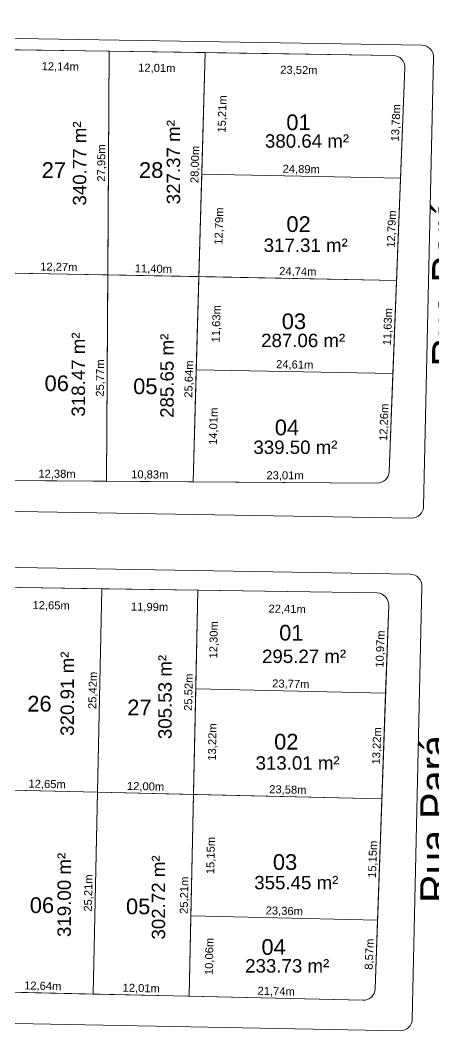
# Model space of a CAD drawing. Header units: metres. Extents: x 3808 to 8215, y 2374 to 6187.
# Drawn here: x 4977.7 to 5029.4, y 5309.4 to 5435.7 of the extents above; entities that cross this region are included whole.
import ezdxf
from ezdxf.enums import TextEntityAlignment as Align

# ---------------------------------------------------------------- set-up
doc = ezdxf.new("R2010")
doc.units = ezdxf.units.M
for name, color, linetype in [('Areas Lotes', 1, 'Continuous'), ('Calçada', 8, 'Continuous'), ('COTAS', 7, 'Continuous'), ('Lote', 7, 'Continuous'), ('Nome das Ruas', 7, 'Continuous'), ('Nº Lote', 7, 'Continuous'), ('quadras', 7, 'Continuous')]:
    doc.layers.add(name, color=color, linetype=linetype)
doc.styles.add('Arial', font='arial.ttf')
doc.dimstyles.new('Copy(2) of ISO-25', dxfattribs={"dimtxt": 1, "dimasz": 2.5, "dimexe": 1.25, "dimexo": 0.625, "dimgap": 0.2, "dimtad": 1, "dimtoh": 1, "dimlfac": 1, "dimzin": 1, "dimtxsty": 'Arial', "dimblk": 'NONE', "dimcen": 0, "dimse1": 1, "dimse2": 1, "dimsd1": 1, "dimsd2": 1, "dimclrt": 256, "dimaunit": 1, "dimadec": 3, "dimazin": 0, "dimtfac": 1, "dimtmove": 0, "dimatfit": 3, "dimldrblk": 'NONE', "dimfxl": 1, "dimtolj": 1, "dimtzin": 0, "dimarcsym": 0})

# ---------------------------------------------------------------- blocks, each defined once
blk = doc.blocks.new('*D5982')
at = {"layer": 'Defpoints', "color": 0, "linetype": 'Continuous', "transparency": 16777216}
for p in [(4998.82, 5313.75), (4998.82, 5313.75), (5020.55, 5313.25)]:
    blk.add_point(p, dxfattribs=at)
at = {"layer": 'COTAS', "linetype": 'Continuous', "lineweight": 5, "transparency": 16777216, "insert": (5009.71, 5314.3), "char_height": 1, "attachment_point": 5, "rotation": 358.6869, "style": 'Arial'}
blk.add_mtext('\\A1;21,74m', dxfattribs=at)
blk = doc.blocks.new('_None')
blk = doc.blocks.new('*D5983')
at = {"layer": 'Defpoints', "color": 0, "linetype": 'Continuous', "transparency": 16777216}
for p in [(4986.81, 5314.03), (4986.81, 5314.03), (4998.82, 5313.75)]:
    blk.add_point(p, dxfattribs=at)
at = {"layer": 'COTAS', "linetype": 'Continuous', "lineweight": 5, "transparency": 16777216, "insert": (4992.83, 5314.69), "char_height": 1, "attachment_point": 5, "rotation": 358.6869, "style": 'Arial'}
blk.add_mtext('\\A1;12,01m', dxfattribs=at)
blk = doc.blocks.new('*D5984')
at = {"layer": 'Defpoints', "color": 0, "linetype": 'Continuous', "transparency": 16777216}
for p in [(4974.16, 5314.03), (4974.17, 5314.32), (4986.81, 5314.03)]:
    blk.add_point(p, dxfattribs=at)
at = {"layer": 'COTAS', "linetype": 'Continuous', "lineweight": 5, "transparency": 16777216, "insert": (4980.51, 5314.97), "char_height": 1, "attachment_point": 5, "rotation": 358.6869, "style": 'Arial'}
blk.add_mtext('\\A1;12,64m', dxfattribs=at)
blk = doc.blocks.new('*D6004')
at = {"layer": 'Defpoints', "color": 0, "linetype": 'Continuous', "transparency": 16777216}
for p in [(4974.72, 5339.53), (4987.36, 5339.23), (4987.36, 5339.23)]:
    blk.add_point(p, dxfattribs=at)
at = {"layer": 'COTAS', "linetype": 'Continuous', "lineweight": 5, "transparency": 16777216, "insert": (4981.06, 5340.18), "char_height": 1, "attachment_point": 5, "rotation": 358.6528, "style": 'Arial'}
blk.add_mtext('\\A1;12,65m', dxfattribs=at)
blk = doc.blocks.new('*D6005')
at = {"layer": 'Defpoints', "color": 0, "linetype": 'Continuous', "transparency": 16777216}
for p in [(4987.36, 5339.23), (4999.36, 5338.95), (4999.36, 5338.95)]:
    blk.add_point(p, dxfattribs=at)
at = {"layer": 'COTAS', "linetype": 'Continuous', "lineweight": 5, "transparency": 16777216, "insert": (4993.38, 5339.89), "char_height": 1, "attachment_point": 5, "rotation": 358.6528, "style": 'Arial'}
blk.add_mtext('\\A1;12,00m', dxfattribs=at)
blk = doc.blocks.new('*D6006')
at = {"layer": 'Defpoints', "color": 0, "linetype": 'Continuous', "transparency": 16777216}
for p in [(4999.36, 5338.95), (5022.93, 5338.4), (5022.93, 5338.4)]:
    blk.add_point(p, dxfattribs=at)
at = {"layer": 'COTAS', "linetype": 'Continuous', "lineweight": 5, "transparency": 16777216, "insert": (5011.17, 5339.48), "char_height": 1, "attachment_point": 5, "rotation": 358.6528, "style": 'Arial'}
blk.add_mtext('\\A1;23,58m', dxfattribs=at)
blk = doc.blocks.new('*D6011')
at = {"layer": 'Defpoints', "color": 0, "linetype": 'Continuous', "transparency": 16777216}
for p in [(4999.64, 5352.17), (5023.4, 5351.61), (5023.4, 5351.61)]:
    blk.add_point(p, dxfattribs=at)
at = {"layer": 'COTAS', "linetype": 'Continuous', "lineweight": 5, "transparency": 16777216, "insert": (5011.54, 5352.69), "char_height": 1, "attachment_point": 5, "rotation": 358.6528, "style": 'Arial'}
blk.add_mtext('\\A1;23,77m', dxfattribs=at)
blk = doc.blocks.new('*D6012')
at = {"layer": 'Defpoints', "color": 0, "linetype": 'Continuous', "transparency": 16777216}
for p in [(4999.04, 5323.81), (5022.39, 5323.26), (5022.39, 5323.26)]:
    blk.add_point(p, dxfattribs=at)
at = {"layer": 'COTAS', "linetype": 'Continuous', "lineweight": 5, "transparency": 16777216, "insert": (5010.73, 5324.34), "char_height": 1, "attachment_point": 5, "rotation": 358.6528, "style": 'Arial'}
blk.add_mtext('\\A1;23,36m', dxfattribs=at)
blk = doc.blocks.new('*D6013')
at = {"layer": 'Defpoints', "color": 0, "linetype": 'Continuous', "transparency": 16777216}
for p in [(4999.91, 5364.47), (4999.36, 5338.95), (4999.36, 5338.95)]:
    blk.add_point(p, dxfattribs=at)
at = {"layer": 'COTAS', "linetype": 'Continuous', "lineweight": 5, "transparency": 16777216, "insert": (4998.83, 5351.73), "char_height": 1, "attachment_point": 5, "rotation": 88.7734, "style": 'Arial'}
blk.add_mtext('\\A1;25,52m', dxfattribs=at)
blk = doc.blocks.new('*D6014')
at = {"layer": 'Defpoints', "color": 0, "linetype": 'Continuous', "transparency": 16777216}
for p in [(4999.91, 5364.47), (4999.64, 5352.17), (5002.64, 5352.11)]:
    blk.add_point(p, dxfattribs=at)
at = {"layer": 'COTAS', "linetype": 'Continuous', "lineweight": 5, "transparency": 16777216, "insert": (5001.97, 5358.27), "char_height": 1, "attachment_point": 5, "rotation": 88.7734, "style": 'Arial'}
blk.add_mtext('\\A1;12,30m', dxfattribs=at)
blk = doc.blocks.new('*D6015')
at = {"layer": 'Defpoints', "color": 0, "linetype": 'Continuous', "transparency": 16777216}
for p in [(4999.64, 5352.17), (5002.74, 5352.11), (4999.36, 5338.95)]:
    blk.add_point(p, dxfattribs=at)
at = {"layer": 'COTAS', "linetype": 'Continuous', "lineweight": 5, "transparency": 16777216, "insert": (5001.8, 5345.51), "char_height": 1, "attachment_point": 5, "rotation": 88.7734, "style": 'Arial'}
blk.add_mtext('\\A1;13,22m', dxfattribs=at)
blk = doc.blocks.new('*D6016')
at = {"layer": 'Defpoints', "color": 0, "linetype": 'Continuous', "transparency": 16777216}
for p in [(4999.36, 5338.95), (5002.56, 5338.88), (4999.04, 5323.81)]:
    blk.add_point(p, dxfattribs=at)
at = {"layer": 'COTAS', "linetype": 'Continuous', "lineweight": 5, "transparency": 16777216, "insert": (5001.6, 5331.33), "char_height": 1, "attachment_point": 5, "rotation": 88.7734, "style": 'Arial'}
blk.add_mtext('\\A1;15,15m', dxfattribs=at)
blk = doc.blocks.new('*D6017')
at = {"layer": 'Defpoints', "color": 0, "linetype": 'Continuous', "transparency": 16777216}
for p in [(4999.04, 5323.81), (5002.33, 5323.74), (4998.82, 5313.75)]:
    blk.add_point(p, dxfattribs=at)
at = {"layer": 'COTAS', "linetype": 'Continuous', "lineweight": 5, "transparency": 16777216, "insert": (5001.42, 5318.73), "char_height": 1, "attachment_point": 5, "rotation": 88.7734, "style": 'Arial'}
blk.add_mtext('\\A1;10,06m', dxfattribs=at)
blk = doc.blocks.new('*D6018')
at = {"layer": 'Defpoints', "color": 0, "linetype": 'Continuous', "transparency": 16777216}
for p in [(4999.36, 5338.95), (4999.36, 5338.95), (4998.82, 5313.75)]:
    blk.add_point(p, dxfattribs=at)
at = {"layer": 'COTAS', "linetype": 'Continuous', "lineweight": 5, "transparency": 16777216, "insert": (4998.29, 5326.37), "char_height": 1, "attachment_point": 5, "rotation": 88.7734, "style": 'Arial'}
blk.add_mtext('\\A1;25,21m', dxfattribs=at)
blk = doc.blocks.new('*D6019')
at = {"layer": 'Defpoints', "color": 0, "linetype": 'Continuous', "transparency": 16777216}
for p in [(4987.36, 5339.23), (4986.81, 5314.03), (4986.81, 5314.03)]:
    blk.add_point(p, dxfattribs=at)
at = {"layer": 'COTAS', "linetype": 'Continuous', "lineweight": 5, "transparency": 16777216, "insert": (4986.29, 5326.65), "char_height": 1, "attachment_point": 5, "rotation": 88.7446, "style": 'Arial'}
blk.add_mtext('\\A1;25,21m', dxfattribs=at)
blk = doc.blocks.new('*D6020')
at = {"layer": 'Defpoints', "color": 0, "linetype": 'Continuous', "transparency": 16777216}
for p in [(4987.92, 5364.65), (4987.92, 5364.65), (4987.36, 5339.23)]:
    blk.add_point(p, dxfattribs=at)
at = {"layer": 'COTAS', "linetype": 'Continuous', "lineweight": 5, "transparency": 16777216, "insert": (4986.84, 5351.96), "char_height": 1, "attachment_point": 5, "rotation": 88.7446, "style": 'Arial'}
blk.add_mtext('\\A1;25,42m', dxfattribs=at)
blk = doc.blocks.new('*D6053')
at = {"layer": 'Defpoints', "color": 0, "linetype": 'Continuous', "transparency": 16777216}
for p in [(4975.27, 5364.84), (4987.92, 5364.65), (4987.87, 5361.6)]:
    blk.add_point(p, dxfattribs=at)
at = {"layer": 'COTAS', "linetype": 'Continuous', "lineweight": 5, "transparency": 16777216, "insert": (4981.56, 5362.49), "char_height": 1, "attachment_point": 5, "rotation": 359.1323, "style": 'Arial'}
blk.add_mtext('\\A1;12,65m', dxfattribs=at)
blk = doc.blocks.new('*D6054')
at = {"layer": 'Defpoints', "color": 0, "linetype": 'Continuous', "transparency": 16777216}
for p in [(4987.92, 5364.65), (4999.91, 5364.47), (4999.86, 5361.42)]:
    blk.add_point(p, dxfattribs=at)
at = {"layer": 'COTAS', "linetype": 'Continuous', "lineweight": 5, "transparency": 16777216, "insert": (4993.88, 5362.31), "char_height": 1, "attachment_point": 5, "rotation": 359.1323, "style": 'Arial'}
blk.add_mtext('\\A1;11,99m', dxfattribs=at)
blk = doc.blocks.new('*D6055')
at = {"layer": 'Defpoints', "color": 0, "linetype": 'Continuous', "transparency": 16777216}
for p in [(4999.91, 5364.47), (5022.32, 5364.13), (5022.27, 5361.08)]:
    blk.add_point(p, dxfattribs=at)
at = {"layer": 'COTAS', "linetype": 'Continuous', "lineweight": 5, "transparency": 16777216, "insert": (5011.08, 5362.05), "char_height": 1, "attachment_point": 5, "rotation": 359.1323, "style": 'Arial'}
blk.add_mtext('\\A1;22,41m', dxfattribs=at)
blk = doc.blocks.new('*D6056')
at = {"layer": 'Defpoints', "color": 0, "linetype": 'Continuous', "transparency": 16777216}
for p in [(5023.79, 5362.58), (5023.4, 5351.61), (5023.4, 5351.61)]:
    blk.add_point(p, dxfattribs=at)
at = {"layer": 'COTAS', "linetype": 'Continuous', "lineweight": 5, "transparency": 16777216, "insert": (5022.8, 5357.12), "char_height": 1, "attachment_point": 5, "rotation": 87.9577, "style": 'Arial'}
blk.add_mtext('\\A1;10,97m', dxfattribs=at)
blk = doc.blocks.new('*D6057')
at = {"layer": 'Defpoints', "color": 0, "linetype": 'Continuous', "transparency": 16777216}
for p in [(5023.4, 5351.61), (5022.93, 5338.4), (5022.93, 5338.4)]:
    blk.add_point(p, dxfattribs=at)
at = {"layer": 'COTAS', "linetype": 'Continuous', "lineweight": 5, "transparency": 16777216, "insert": (5022.37, 5345.03), "char_height": 1, "attachment_point": 5, "rotation": 87.9577, "style": 'Arial'}
blk.add_mtext('\\A1;13,22m', dxfattribs=at)
blk = doc.blocks.new('*D6058')
at = {"layer": 'Defpoints', "color": 0, "linetype": 'Continuous', "transparency": 16777216}
for p in [(5022.93, 5338.4), (5022.39, 5323.26), (5022.39, 5323.26)]:
    blk.add_point(p, dxfattribs=at)
at = {"layer": 'COTAS', "linetype": 'Continuous', "lineweight": 5, "transparency": 16777216, "insert": (5021.86, 5330.86), "char_height": 1, "attachment_point": 5, "rotation": 87.9577, "style": 'Arial'}
blk.add_mtext('\\A1;15,15m', dxfattribs=at)
blk = doc.blocks.new('*D6059')
at = {"layer": 'Defpoints', "color": 0, "linetype": 'Continuous', "transparency": 16777216}
for p in [(5022.39, 5323.26), (5022.09, 5314.7), (5022.09, 5314.7)]:
    blk.add_point(p, dxfattribs=at)
at = {"layer": 'COTAS', "linetype": 'Continuous', "lineweight": 5, "transparency": 16777216, "insert": (5021.44, 5319.01), "char_height": 1, "attachment_point": 5, "rotation": 87.9577, "style": 'Arial'}
blk.add_mtext('\\A1;8,57m', dxfattribs=at)
blk = doc.blocks.new('*D42')
at = {"layer": 'Defpoints', "color": 0, "linetype": 'Continuous', "transparency": 16777216}
for p in [(4976.11, 5378.16), (4988.48, 5378.08), (4988.48, 5378.08)]:
    blk.add_point(p, dxfattribs=at)
at = {"layer": 'COTAS', "linetype": 'Continuous', "lineweight": 5, "transparency": 16777216, "insert": (4982.3, 5378.92), "char_height": 1, "attachment_point": 5, "rotation": 359.6086, "style": 'Arial'}
blk.add_mtext('\\A1;12,38m', dxfattribs=at)
blk = doc.blocks.new('*D43')
at = {"layer": 'Defpoints', "color": 0, "linetype": 'Continuous', "transparency": 16777216}
for p in [(4988.48, 5378.08), (4999.31, 5378), (4999.31, 5378)]:
    blk.add_point(p, dxfattribs=at)
at = {"layer": 'COTAS', "linetype": 'Continuous', "lineweight": 5, "transparency": 16777216, "insert": (4993.9, 5378.84), "char_height": 1, "attachment_point": 5, "rotation": 359.6086, "style": 'Arial'}
blk.add_mtext('\\A1;10,83m', dxfattribs=at)
blk = doc.blocks.new('*D44')
at = {"layer": 'Defpoints', "color": 0, "linetype": 'Continuous', "transparency": 16777216}
for p in [(4999.31, 5378), (5022.32, 5377.85), (5022.32, 5377.85)]:
    blk.add_point(p, dxfattribs=at)
at = {"layer": 'COTAS', "linetype": 'Continuous', "lineweight": 5, "transparency": 16777216, "insert": (5010.82, 5378.73), "char_height": 1, "attachment_point": 5, "rotation": 359.6086, "style": 'Arial'}
blk.add_mtext('\\A1;23,01m', dxfattribs=at)
blk = doc.blocks.new('*D45')
at = {"layer": 'Defpoints', "color": 0, "linetype": 'Continuous', "transparency": 16777216}
for p in [(5024.32, 5391.53), (5024.32, 5391.53), (5023.83, 5379.29)]:
    blk.add_point(p, dxfattribs=at)
at = {"layer": 'COTAS', "linetype": 'Continuous', "lineweight": 5, "transparency": 16777216, "insert": (5023.27, 5385.44), "char_height": 1, "attachment_point": 5, "rotation": 87.7481, "style": 'Arial'}
blk.add_mtext('\\A1;12,26m', dxfattribs=at)
blk = doc.blocks.new('*D46')
at = {"layer": 'Defpoints', "color": 0, "linetype": 'Continuous', "transparency": 16777216}
for p in [(5024.77, 5403.16), (5024.77, 5403.16), (5024.32, 5391.53)]:
    blk.add_point(p, dxfattribs=at)
at = {"layer": 'COTAS', "linetype": 'Continuous', "lineweight": 5, "transparency": 16777216, "insert": (5023.74, 5397.38), "char_height": 1, "attachment_point": 5, "rotation": 87.7481, "style": 'Arial'}
blk.add_mtext('\\A1;11,63m', dxfattribs=at)
blk = doc.blocks.new('*D47')
at = {"layer": 'Defpoints', "color": 0, "linetype": 'Continuous', "transparency": 16777216}
for p in [(5025.27, 5415.94), (5025.27, 5415.94), (5024.77, 5403.16)]:
    blk.add_point(p, dxfattribs=at)
at = {"layer": 'COTAS', "linetype": 'Continuous', "lineweight": 5, "transparency": 16777216, "insert": (5024.22, 5409.58), "char_height": 1, "attachment_point": 5, "rotation": 87.7481, "style": 'Arial'}
blk.add_mtext('\\A1;12,79m', dxfattribs=at)
blk = doc.blocks.new('*D48')
at = {"layer": 'Defpoints', "color": 0, "linetype": 'Continuous', "transparency": 16777216}
for p in [(5025.82, 5429.71), (5025.82, 5429.71), (5025.27, 5415.94)]:
    blk.add_point(p, dxfattribs=at)
at = {"layer": 'COTAS', "linetype": 'Continuous', "lineweight": 5, "transparency": 16777216, "insert": (5024.75, 5422.85), "char_height": 1, "attachment_point": 5, "rotation": 87.7481, "style": 'Arial'}
blk.add_mtext('\\A1;13,78m', dxfattribs=at)
blk = doc.blocks.new('*D49')
at = {"layer": 'Defpoints', "color": 0, "linetype": 'Continuous', "transparency": 16777216}
for p in [(5000.03, 5403.63), (5000.03, 5403.63), (5024.77, 5403.16)]:
    blk.add_point(p, dxfattribs=at)
at = {"layer": 'COTAS', "linetype": 'Continuous', "lineweight": 5, "transparency": 16777216, "insert": (5012.42, 5404.2), "char_height": 1, "attachment_point": 5, "rotation": 358.9038, "style": 'Arial'}
blk.add_mtext('\\A1;24,74m', dxfattribs=at)
blk = doc.blocks.new('*D50')
at = {"layer": 'Defpoints', "color": 0, "linetype": 'Continuous', "transparency": 16777216}
for p in [(4988.64, 5403.85), (4988.64, 5403.85), (5000.03, 5403.63)]:
    blk.add_point(p, dxfattribs=at)
at = {"layer": 'COTAS', "linetype": 'Continuous', "lineweight": 5, "transparency": 16777216, "insert": (4994.35, 5404.54), "char_height": 1, "attachment_point": 5, "rotation": 358.9038, "style": 'Arial'}
blk.add_mtext('\\A1;11,40m', dxfattribs=at)
blk = doc.blocks.new('*D51')
at = {"layer": 'Defpoints', "color": 0, "linetype": 'Continuous', "transparency": 16777216}
for p in [(4976.38, 5404.08), (4976.38, 5404.08), (4988.64, 5403.85)]:
    blk.add_point(p, dxfattribs=at)
at = {"layer": 'COTAS', "linetype": 'Continuous', "lineweight": 5, "transparency": 16777216, "insert": (4982.52, 5404.77), "char_height": 1, "attachment_point": 5, "rotation": 358.9038, "style": 'Arial'}
blk.add_mtext('\\A1;12,27m', dxfattribs=at)
blk = doc.blocks.new('*D76')
at = {"layer": 'Defpoints', "color": 0, "linetype": 'Continuous', "transparency": 16777216}
for p in [(4976.67, 5431.98), (4988.81, 5431.8), (4988.77, 5428.91)]:
    blk.add_point(p, dxfattribs=at)
at = {"layer": 'COTAS', "linetype": 'Continuous', "lineweight": 5, "transparency": 16777216, "insert": (4982.71, 5429.8), "char_height": 1, "attachment_point": 5, "rotation": 359.1424, "style": 'Arial'}
blk.add_mtext('\\A1;12,14m', dxfattribs=at)
blk = doc.blocks.new('*D77')
at = {"layer": 'Defpoints', "color": 0, "linetype": 'Continuous', "transparency": 16777216}
for p in [(4988.81, 5431.8), (5000.82, 5431.62), (5000.78, 5428.73)]:
    blk.add_point(p, dxfattribs=at)
at = {"layer": 'COTAS', "linetype": 'Continuous', "lineweight": 5, "transparency": 16777216, "insert": (4994.78, 5429.62), "char_height": 1, "attachment_point": 5, "rotation": 359.1424, "style": 'Arial'}
blk.add_mtext('\\A1;12,01m', dxfattribs=at)
blk = doc.blocks.new('*D78')
at = {"layer": 'Defpoints', "color": 0, "linetype": 'Continuous', "transparency": 16777216}
for p in [(5000.82, 5431.62), (5024.34, 5431.27), (5024.3, 5428.38)]:
    blk.add_point(p, dxfattribs=at)
at = {"layer": 'COTAS', "linetype": 'Continuous', "lineweight": 5, "transparency": 16777216, "insert": (5012.55, 5429.36), "char_height": 1, "attachment_point": 5, "rotation": 359.1424, "style": 'Arial'}
blk.add_mtext('\\A1;23,52m', dxfattribs=at)
blk = doc.blocks.new('*D79')
at = {"layer": 'Defpoints', "color": 0, "linetype": 'Continuous', "transparency": 16777216}
for p in [(5000.39, 5416.41), (5025.27, 5415.94), (5025.27, 5415.94)]:
    blk.add_point(p, dxfattribs=at)
at = {"layer": 'COTAS', "linetype": 'Continuous', "lineweight": 5, "transparency": 16777216, "insert": (5012.85, 5416.98), "char_height": 1, "attachment_point": 5, "rotation": 358.9038, "style": 'Arial'}
blk.add_mtext('\\A1;24,89m', dxfattribs=at)
blk = doc.blocks.new('*D80')
at = {"layer": 'Defpoints', "color": 0, "linetype": 'Continuous', "transparency": 16777216}
for p in [(4999.71, 5392), (5024.32, 5391.53), (5024.32, 5391.53)]:
    blk.add_point(p, dxfattribs=at)
at = {"layer": 'COTAS', "linetype": 'Continuous', "lineweight": 5, "transparency": 16777216, "insert": (5012.03, 5392.57), "char_height": 1, "attachment_point": 5, "rotation": 358.9038, "style": 'Arial'}
blk.add_mtext('\\A1;24,61m', dxfattribs=at)
blk = doc.blocks.new('*D81')
at = {"layer": 'Defpoints', "color": 0, "linetype": 'Continuous', "transparency": 16777216}
for p in [(4988.64, 5403.85), (4988.48, 5378.08), (4988.48, 5378.08)]:
    blk.add_point(p, dxfattribs=at)
at = {"layer": 'COTAS', "linetype": 'Continuous', "lineweight": 5, "transparency": 16777216, "insert": (4987.76, 5390.97), "char_height": 1, "attachment_point": 5, "rotation": 89.6504, "style": 'Arial'}
blk.add_mtext('\\A1;25,77m', dxfattribs=at)
blk = doc.blocks.new('*D82')
at = {"layer": 'Defpoints', "color": 0, "linetype": 'Continuous', "transparency": 16777216}
for p in [(4988.81, 5431.8), (4988.64, 5403.85), (4988.64, 5403.85)]:
    blk.add_point(p, dxfattribs=at)
at = {"layer": 'COTAS', "linetype": 'Continuous', "lineweight": 5, "transparency": 16777216, "insert": (4987.92, 5417.83), "char_height": 1, "attachment_point": 5, "rotation": 89.6504, "style": 'Arial'}
blk.add_mtext('\\A1;27,95m', dxfattribs=at)
blk = doc.blocks.new('*D83')
at = {"layer": 'Defpoints', "color": 0, "linetype": 'Continuous', "transparency": 16777216}
for p in [(5000.82, 5431.62), (5000.03, 5403.63), (5000.03, 5403.63)]:
    blk.add_point(p, dxfattribs=at)
at = {"layer": 'COTAS', "linetype": 'Continuous', "lineweight": 5, "transparency": 16777216, "insert": (4999.63, 5417.65), "char_height": 1, "attachment_point": 5, "rotation": 88.3905, "style": 'Arial'}
blk.add_mtext('\\A1;28,00m', dxfattribs=at)
blk = doc.blocks.new('*D84')
at = {"layer": 'Defpoints', "color": 0, "linetype": 'Continuous', "transparency": 16777216}
for p in [(5000.03, 5403.63), (4999.31, 5378), (4999.31, 5378)]:
    blk.add_point(p, dxfattribs=at)
at = {"layer": 'COTAS', "linetype": 'Continuous', "lineweight": 5, "transparency": 16777216, "insert": (4998.87, 5390.84), "char_height": 1, "attachment_point": 5, "rotation": 88.3905, "style": 'Arial'}
blk.add_mtext('\\A1;25,64m', dxfattribs=at)
blk = doc.blocks.new('*D85')
at = {"layer": 'Defpoints', "color": 0, "linetype": 'Continuous', "transparency": 16777216}
for p in [(4999.71, 5392), (5002.94, 5391.91), (4999.31, 5378)]:
    blk.add_point(p, dxfattribs=at)
at = {"layer": 'COTAS', "linetype": 'Continuous', "lineweight": 5, "transparency": 16777216, "insert": (5001.94, 5384.94), "char_height": 1, "attachment_point": 5, "rotation": 88.3905, "style": 'Arial'}
blk.add_mtext('\\A1;14,01m', dxfattribs=at)
blk = doc.blocks.new('*D86')
at = {"layer": 'Defpoints', "color": 0, "linetype": 'Continuous', "transparency": 16777216}
for p in [(5000.03, 5403.63), (5003.26, 5403.54), (4999.71, 5392)]:
    blk.add_point(p, dxfattribs=at)
at = {"layer": 'COTAS', "linetype": 'Continuous', "lineweight": 5, "transparency": 16777216, "insert": (5002.3, 5397.75), "char_height": 1, "attachment_point": 5, "rotation": 88.3905, "style": 'Arial'}
blk.add_mtext('\\A1;11,63m', dxfattribs=at)
blk = doc.blocks.new('*D87')
at = {"layer": 'Defpoints', "color": 0, "linetype": 'Continuous', "transparency": 16777216}
for p in [(5000.39, 5416.41), (5003.62, 5416.32), (5000.03, 5403.63)]:
    blk.add_point(p, dxfattribs=at)
at = {"layer": 'COTAS', "linetype": 'Continuous', "lineweight": 5, "transparency": 16777216, "insert": (5002.64, 5409.95), "char_height": 1, "attachment_point": 5, "rotation": 88.3905, "style": 'Arial'}
blk.add_mtext('\\A1;12,79m', dxfattribs=at)
blk = doc.blocks.new('*D88')
at = {"layer": 'Defpoints', "color": 0, "linetype": 'Continuous', "transparency": 16777216}
for p in [(5000.82, 5431.62), (5004.05, 5431.53), (5000.39, 5416.41)]:
    blk.add_point(p, dxfattribs=at)
at = {"layer": 'COTAS', "linetype": 'Continuous', "lineweight": 5, "transparency": 16777216, "insert": (5003.04, 5423.95), "char_height": 1, "attachment_point": 5, "rotation": 88.3905, "style": 'Arial'}
blk.add_mtext('\\A1;15,21m', dxfattribs=at)

msp = doc.modelspace()

# ---------------------------------------------------------------- linework, layer by layer
at = {"layer": 'Calçada', "linetype": 'Continuous', "lineweight": 5}
for p, q in [((5027.924, 5432.533), (4843.887, 5435.661)), ((5029.398, 5431), (5028.157, 5374.947)), ((5026.633, 5373.48), (4841.952, 5376.518)), ((5026.46, 5366.482), (4841.666, 5369.522)), ((5027.935, 5364.949), (5026.739, 5310.912)), ((5025.21, 5309.446), (4839.816, 5313.007))]:
    msp.add_line(p, q, dxfattribs=at)
for centre, start, end in [((5027.899, 5431.033), 358.73121, 89.02606), ((5026.657, 5374.98), 269.05774, 358.73121), ((5026.436, 5364.982), 358.73121, 89.05774), ((5025.239, 5310.945), 268.89945, 358.73121)]:
    msp.add_arc(centre, 1.5, start, end, dxfattribs=at)
at = {"layer": 'Lote', "lineweight": 5}
for p, q in [((4988.81, 5431.799), (4988.482, 5378.078)), ((5000.819, 5431.619), (4999.313, 5378.004)), ((5025.275, 5415.938), (5000.392, 5416.414)), ((5024.772, 5403.159), (4932.947, 5404.916)), ((5024.315, 5391.533), (4999.706, 5392.004)), ((4986.811, 5314.025), (4987.92, 5364.65)), ((4999.907, 5364.468), (4998.821, 5313.75)), ((5023.403, 5351.613), (4999.644, 5352.172)), ((5022.932, 5338.397), (4942.845, 5340.281)), ((5022.392, 5323.261), (4999.037, 5323.81))]:
    msp.add_line(p, q, dxfattribs=at)
at = {"layer": 'Lote', "linetype": 'Continuous', "lineweight": 5, "flags": 128}
for points in [[(4976.376, 5404.085), (4988.639, 5403.85), (4988.81, 5431.799), (4976.668, 5431.981)], [(5000.819, 5431.619), (4988.81, 5431.799), (4988.639, 5403.85), (5000.033, 5403.632)], [(5000.392, 5416.414), (5000.033, 5403.632), (5024.772, 5403.159), (5025.275, 5415.938)], [(4988.639, 5403.85), (4976.376, 5404.085), (4976.105, 5378.162), (4988.482, 5378.078)], [(5000.033, 5403.632), (4988.639, 5403.85), (4988.482, 5378.078), (4999.313, 5378.004)], [(5024.315, 5391.533), (5024.772, 5403.159), (5000.033, 5403.632), (4999.706, 5392.004)], [(4987.363, 5339.234), (4987.92, 5364.65), (4975.272, 5364.842), (4974.717, 5339.531)], [(4999.361, 5338.952), (4999.907, 5364.468), (4987.92, 5364.65), (4987.363, 5339.234)], [(4999.644, 5352.172), (4999.361, 5338.952), (5022.932, 5338.397), (5023.403, 5351.613)], [(4987.363, 5339.234), (4974.717, 5339.531), (4974.165, 5314.315), (4986.811, 5314.025)], [(4986.811, 5314.025), (4998.821, 5313.75), (4999.361, 5338.952), (4987.363, 5339.234)], [(4999.361, 5338.952), (4999.037, 5323.81), (5022.392, 5323.261), (5022.932, 5338.397)]]:
    msp.add_lwpolyline(points, close=True, dxfattribs=at)
for points in [[(5025.275, 5415.938), (5025.816, 5429.708, 0.421359), (5024.34, 5431.267), (5000.819, 5431.619), (5000.392, 5416.414)], [(4999.706, 5392.004), (4999.313, 5378.004), (5022.325, 5377.847, 0.4047349), (5023.834, 5379.288), (5024.315, 5391.533)], [(5023.403, 5351.613), (5023.794, 5362.576, 0.4202307), (5022.318, 5364.129), (4999.907, 5364.468), (4999.644, 5352.172)], [(4999.037, 5323.81), (4998.821, 5313.75), (5020.553, 5313.252, 0.4104912), (5022.087, 5314.698), (5022.392, 5323.261)]]:
    msp.add_lwpolyline(points, format="xyb", close=True, dxfattribs=at)
at = {"layer": 'quadras', "lineweight": 5}
for p, q in [((4847.071, 5433.921), (5024.34, 5431.267)), ((5025.816, 5429.708), (5023.834, 5379.288)), ((5022.325, 5377.847), (4844.951, 5379.058)), ((4844.896, 5366.816), (5022.318, 5364.129)), ((5023.794, 5362.576), (5022.087, 5314.698)), ((5020.553, 5313.252), (4845.006, 5317.276))]:
    msp.add_line(p, q, dxfattribs=at)
for centre, start, end in [((5024.317, 5429.767), 357.74814, 89.14239), ((5022.335, 5379.347), 269.60856, 357.74814), ((5022.295, 5362.629), 357.95774, 89.1323), ((5020.588, 5314.751), 268.68687, 357.95774)]:
    msp.add_arc(centre, 1.5, start, end, dxfattribs=at)

# ---------------------------------------------------------------- texts
at = {"layer": 'Areas Lotes', "lineweight": 5, "style": 'Arial'}
for s, p in [('340.77 m²', (4985.959, 5412.507)), ('327.37 m²', (4997.697, 5412.668)), ('318.47 m²', (4985.798, 5386.151)), ('285.65 m²', (4996.893, 5385.991)), ('320.91 m²', (4984.415, 5346.288)), ('305.53 m²', (4996.639, 5345.87)), ('319.00 m²', (4984.028, 5321.156)), ('302.72 m²', (4995.822, 5320.839))]:
    msp.add_text(s, height=1.6726, rotation=90, dxfattribs=at).set_placement(p)
at = {"layer": 'Areas Lotes', "linetype": 'Continuous', "lineweight": 5, "style": 'Arial'}
for s, p in [('380.64 m²', (5008.309, 5419.739)), ('317.31 m²', (5008.148, 5406.722)), ('287.06 m²', (5007.826, 5394.829)), ('339.50 m²', (5006.862, 5381.491)), ('295.27 m²', (5007.945, 5355.379)), ('313.01 m²', (5007.132, 5342.059)), ('355.45 m²', (5006.969, 5327.116)), ('233.73 m²', (5005.832, 5316.72))]:
    msp.add_text(s, height=1.6726, dxfattribs=at).set_placement(p)
at = {"layer": 'Nome das Ruas', "lineweight": 5, "style": 'Arial'}
for p in [(5032.765, 5392.408, 165.916), (5031.287, 5325.433, 165.916)]:
    msp.add_text('Rua Pará', height=3.55, rotation=90, dxfattribs=at).set_placement(p)
at = {"layer": 'Nº Lote', "linetype": 'Continuous', "lineweight": 5, "style": 'Arial'}
for s, p in [('01', (5014.024, 5422.909)), ('02', (5014.035, 5410.194)), ('03', (5013.456, 5398.057)), ('06', (4983.787, 5390.32)), ('05', (4994.871, 5389.938)), ('04', (5012.583, 5384.797))]:
    msp.add_text(s, height=1.96, dxfattribs=at).set_placement(p, align=Align.MIDDLE_RIGHT)
for s, p in [('27', (4981.906, 5415.965)), ('28', (4994.076, 5415.965)), ('01', (5011.612, 5358.184)), ('26', (4980.101, 5349.321)), ('27', (4992.61, 5348.846)), ('02', (5010.979, 5344.573)), ('03', (5010.821, 5329.537)), ('06', (4980.417, 5324.156)), ('05', (4992.452, 5323.998)), ('04', (5009.395, 5318.933))]:
    msp.add_text(s, height=1.96, dxfattribs=at).set_placement(p, align=Align.CENTER)

# ---------------------------------------------------------------- dimensions: what is measured, and where the dimension line sits
at = {"layer": 'COTAS', "linetype": 'Continuous', "lineweight": 5}
for base, p1, p2, angle, picture, middle in [((4988.766, 5428.912), (4976.668, 5431.981), (4988.81, 5431.799), 179.14239, '*D76', (4982.708, 5429.804)), ((5000.776, 5428.732), (4988.81, 5431.799), (5000.819, 5431.619), 179.14239, '*D77', (4994.783, 5429.623)), ((5004.05, 5431.528), (5000.392, 5416.414), (5000.819, 5431.619), 268.39048, '*D88', (5003.036, 5423.948)), ((5024.297, 5428.38), (5000.819, 5431.619), (5024.34, 5431.267), 179.14239, '*D78', (5012.548, 5429.357)), ((5025.816, 5429.708), (5025.275, 5415.938), (5025.816, 5429.708), 267.74814, '*D48', (5024.745, 5422.855)), ((5003.623, 5416.323), (5000.033, 5403.632), (5000.392, 5416.414), 268.39048, '*D87', (5002.642, 5409.955)), ((5025.275, 5415.938), (5024.772, 5403.159), (5025.275, 5415.938), 267.74814, '*D47', (5024.223, 5409.58)), ((4976.376, 5404.085), (4988.639, 5403.85), (4976.376, 5404.085), 358.90377, '*D51', (4982.523, 5404.768)), ((4988.639, 5403.85), (5000.033, 5403.632), (4988.639, 5403.85), 358.90377, '*D50', (4994.351, 5404.542)), ((5003.263, 5403.541), (4999.706, 5392.004), (5000.033, 5403.632), 268.39048, '*D86', (5002.299, 5397.75)), ((5024.772, 5403.159), (5024.315, 5391.533), (5024.772, 5403.159), 267.74814, '*D46', (5023.743, 5397.377)), ((4988.482, 5378.078), (4976.105, 5378.162), (4988.482, 5378.078), 179.60856, '*D42', (4982.299, 5378.921)), ((4999.313, 5378.004), (4988.482, 5378.078), (4999.313, 5378.004), 179.60856, '*D43', (4993.903, 5378.842)), ((5022.325, 5377.847), (4999.313, 5378.004), (5022.325, 5377.847), 179.60856, '*D44', (5010.824, 5378.726)), ((4987.874, 5361.597), (4975.272, 5364.842), (4987.92, 5364.65), 179.1323, '*D6053', (4981.562, 5362.493)), ((4999.861, 5361.415), (4987.92, 5364.65), (4999.907, 5364.468), 179.1323, '*D6054', (4993.88, 5362.307)), ((5022.271, 5361.076), (4999.907, 5364.468), (5022.318, 5364.129), 179.1323, '*D6055', (5011.078, 5362.046)), ((5022.932, 5338.397), (5023.403, 5351.613), (5022.932, 5338.397), 87.95774, '*D6057', (5022.367, 5345.034)), ((4987.363, 5339.234), (4974.717, 5339.531), (4987.363, 5339.234), 178.6528, '*D6004', (4981.059, 5340.183)), ((4999.361, 5338.952), (4987.363, 5339.234), (4999.361, 5338.952), 178.6528, '*D6005', (4993.381, 5339.894)), ((5022.932, 5338.397), (4999.361, 5338.952), (5022.932, 5338.397), 178.6528, '*D6006', (5011.165, 5339.475)), ((5022.392, 5323.261), (5022.932, 5338.397), (5022.392, 5323.261), 87.95774, '*D6058', (5021.862, 5330.858)), ((5022.087, 5314.698), (5022.392, 5323.261), (5022.087, 5314.698), 87.95774, '*D6059', (5021.439, 5319.008)), ((4974.171, 5314.315), (4986.811, 5314.025), (4974.165, 5314.025), 358.68687, '*D5984', (4980.509, 5314.971)), ((4986.811, 5314.025), (4998.821, 5313.75), (4986.811, 5314.025), 358.68687, '*D5983', (4992.834, 5314.688))]:
    dim = msp.add_linear_dim(base=base, p1=p1, p2=p2, angle=angle, dimstyle='Copy(2) of ISO-25', override={"dimpost": 'm', "dimtmove": 1}, dxfattribs=at)
    dim.commit()
    dim.dimension.update_dxf_attribs({"geometry": picture, "text_midpoint": middle})
for p1, p2, distance, picture, middle in [((4988.81, 5431.799), (4988.639, 5403.85), 0, '*D82', (4987.923, 5417.829)), ((5000.819, 5431.619), (5000.033, 5403.632), 0, '*D83', (4999.625, 5417.648)), ((5000.392, 5416.414), (5025.275, 5415.938), 0, '*D79', (5012.849, 5416.977)), ((5024.772, 5403.159), (5000.033, 5403.632), 0, '*D49', (5012.418, 5404.196)), ((4988.639, 5403.85), (4988.482, 5378.078), 0, '*D81', (4987.76, 5390.969)), ((5000.033, 5403.632), (4999.313, 5378.004), 0, '*D84', (4998.872, 5390.84)), ((4999.706, 5392.004), (5024.315, 5391.533), 0, '*D80', (5012.026, 5392.57)), ((4999.313, 5378.004), (4999.706, 5392.004), -3.232, '*D85', (5001.939, 5384.936)), ((5023.8336, 5379.2876), (5024.3152, 5391.5334), 0, '*D45', (5023.2741, 5385.442)), ((4987.363, 5339.234), (4987.92, 5364.65), 0, '*D6020', (4986.841, 5351.959)), ((4999.907, 5364.468), (4999.361, 5338.952), 0, '*D6013', (4998.833, 5351.727)), ((4999.907, 5364.468), (4999.644, 5352.172), 2.993, '*D6014', (5001.967, 5358.273)), ((5023.794, 5362.576), (5023.403, 5351.613), 0, '*D6056', (5022.798, 5357.123)), ((4999.644, 5352.172), (5023.403, 5351.613), 0, '*D6011', (5011.542, 5352.693)), ((4999.361, 5338.952), (4999.644, 5352.172), -3.094, '*D6015', (5001.795, 5345.513)), ((4987.3632, 5339.2339), (4986.8108, 5314.0253), 0, '*D6019', (4986.2862, 5326.6472)), ((4998.821, 5313.75), (4999.361, 5338.952), 0, '*D6018', (4998.29, 5326.368)), ((4999.037, 5323.81), (4999.361, 5338.952), -3.203, '*D6016', (5001.6, 5331.33)), ((4998.821, 5313.75), (4999.037, 5323.81), -3.291, '*D6017', (5001.418, 5318.727)), ((4999.037, 5323.81), (5022.392, 5323.261), 0, '*D6012', (5010.733, 5324.336)), ((5020.553, 5313.252), (4998.821, 5313.75), 0, '*D5982', (5009.706, 5314.302))]:
    dim = msp.add_aligned_dim(p1=p1, p2=p2, distance=distance, dimstyle='Copy(2) of ISO-25', override={"dimpost": 'm'}, dxfattribs=at)
    dim.commit()
    dim.dimension.update_dxf_attribs({"geometry": picture, "text_midpoint": middle})

doc.saveas('drawing.dxf')
